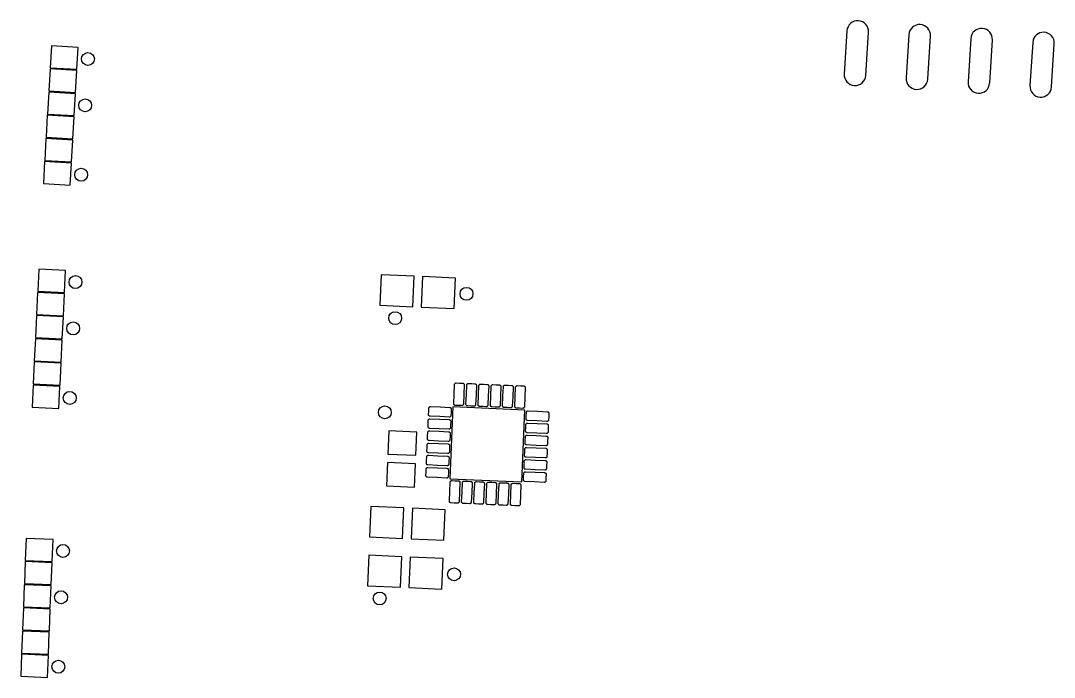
# Model space of a CAD drawing. Header units: millimetres. Extents: x 205 to 339, y 437 to 917.
# Drawn here: x 213.75 to 256.06, y 532.34 to 559.24 of the extents above; entities that cross this region are included whole.
import ezdxf

# ---------------------------------------------------------------- set-up
doc = ezdxf.new("R2010")
doc.units = ezdxf.units.MM
doc.header["$MEASUREMENT"] = 0
doc.layers.add('29_top stop', color=18, linetype='Continuous', true_color=0x000000)

msp = doc.modelspace()

# ---------------------------------------------------------------- linework, layer by layer
at = {"layer": '29_top stop'}
for points in [[(247.572, 558.823), (247.461, 557.052)], [(248.347, 556.997), (248.457, 558.768)], [(250.107, 558.665), (249.997, 556.894)], [(250.882, 556.839), (250.993, 558.609)], [(252.642, 558.506), (252.532, 556.735)], [(253.417, 556.68), (253.528, 558.451)], [(255.177, 558.347), (255.067, 556.577)], [(255.952, 556.522), (256.063, 558.292)], [(231.494, 543.943), (231.512, 544.335)], [(231.581, 544.398), (231.713, 544.392)], [(231.713, 544.392), (231.846, 544.387)], [(231.909, 544.317), (231.892, 543.925)], [(231.994, 543.921), (232.011, 544.313)], [(232.08, 544.376), (232.213, 544.37)], [(232.213, 544.37), (232.345, 544.364)], [(232.408, 544.295), (232.391, 543.903)], [(232.493, 543.899), (232.511, 544.291)], [(232.58, 544.354), (232.712, 544.348)], [(232.712, 544.348), (232.845, 544.342)], [(232.908, 544.273), (232.891, 543.881)], [(232.993, 543.876), (233.01, 544.269)], [(233.079, 544.332), (233.212, 544.326)], [(233.212, 544.326), (233.344, 544.32)], [(233.408, 544.251), (233.39, 543.859)], [(233.492, 543.854), (233.51, 544.246)], [(233.579, 544.31), (233.711, 544.304)], [(233.711, 544.304), (233.844, 544.298)], [(233.907, 544.229), (233.89, 543.837)], [(233.992, 543.832), (234.009, 544.224)], [(234.078, 544.288), (234.211, 544.282)], [(234.211, 544.282), (234.343, 544.276)], [(234.407, 544.207), (234.389, 543.815)], [(231.477, 543.551), (231.494, 543.943)], [(231.892, 543.925), (231.874, 543.533)], [(231.977, 543.529), (231.994, 543.921)], [(232.391, 543.903), (232.374, 543.511)], [(232.476, 543.506), (232.493, 543.899)], [(232.891, 543.881), (232.873, 543.489)], [(232.976, 543.484), (232.993, 543.876)], [(233.39, 543.859), (233.373, 543.467)], [(233.475, 543.462), (233.492, 543.854)], [(233.89, 543.837), (233.872, 543.445)], [(233.975, 543.44), (233.992, 543.832)], [(234.389, 543.815), (234.372, 543.422)], [(230.452, 543.238), (230.458, 543.371)], [(230.527, 543.434), (230.919, 543.417)], [(230.919, 543.417), (231.311, 543.399)], [(231.375, 543.33), (231.369, 543.198)], [(231.673, 543.476), (231.54, 543.482)], [(231.805, 543.47), (231.673, 543.476)], [(232.172, 543.454), (232.04, 543.459)], [(232.305, 543.448), (232.172, 543.454)], [(232.672, 543.431), (232.539, 543.437)], [(232.804, 543.426), (232.672, 543.431)], [(233.171, 543.409), (233.039, 543.415)], [(233.304, 543.403), (233.171, 543.409)], [(233.671, 543.387), (233.538, 543.393)], [(233.803, 543.381), (233.671, 543.387)], [(234.17, 543.365), (234.038, 543.371)], [(234.303, 543.359), (234.17, 543.365)], [(230.446, 543.106), (230.452, 543.238)], [(230.505, 542.934), (230.897, 542.917)], [(230.902, 543.019), (230.51, 543.037)], [(230.897, 542.917), (231.289, 542.9)], [(231.294, 543.002), (230.902, 543.019)], [(231.369, 543.198), (231.363, 543.065)], [(234.442, 542.929), (234.448, 543.061)], [(234.448, 543.061), (234.454, 543.194)], [(234.523, 543.257), (234.915, 543.24)], [(234.915, 543.24), (235.308, 543.222)], [(235.365, 543.021), (235.359, 542.888)], [(235.371, 543.153), (235.365, 543.021)], [(230.424, 542.606), (230.43, 542.739)], [(230.43, 542.739), (230.436, 542.871)], [(230.88, 542.52), (230.488, 542.537)], [(231.272, 542.502), (230.88, 542.52)], [(231.347, 542.698), (231.341, 542.566)], [(231.353, 542.83), (231.347, 542.698)], [(234.42, 542.429), (234.426, 542.562)], [(234.426, 542.562), (234.432, 542.694)], [(234.501, 542.757), (234.893, 542.74)], [(234.898, 542.842), (234.506, 542.86)], [(234.893, 542.74), (235.285, 542.723)], [(235.29, 542.825), (234.898, 542.842)], [(235.343, 542.521), (235.337, 542.389)], [(235.349, 542.653), (235.343, 542.521)], [(230.402, 542.107), (230.408, 542.239)], [(230.408, 542.239), (230.414, 542.372)], [(230.483, 542.435), (230.875, 542.418)], [(230.875, 542.418), (231.267, 542.4)], [(231.325, 542.199), (231.319, 542.066)], [(231.331, 542.331), (231.325, 542.199)], [(234.398, 541.93), (234.404, 542.062)], [(234.404, 542.062), (234.41, 542.195)], [(234.479, 542.258), (234.871, 542.24)], [(234.876, 542.343), (234.484, 542.36)], [(234.871, 542.24), (235.263, 542.223)], [(235.268, 542.325), (234.876, 542.343)], [(235.327, 542.154), (235.321, 542.022)], [(230.38, 541.607), (230.386, 541.74)], [(230.386, 541.74), (230.392, 541.872)], [(230.461, 541.935), (230.853, 541.918)], [(230.857, 542.02), (230.465, 542.038)], [(230.853, 541.918), (231.245, 541.901)], [(231.25, 542.003), (230.857, 542.02)], [(231.303, 541.699), (231.297, 541.567)], [(231.308, 541.831), (231.303, 541.699)], [(234.382, 541.563), (234.388, 541.695)], [(234.457, 541.758), (234.849, 541.741)], [(234.854, 541.843), (234.461, 541.861)], [(234.849, 541.741), (235.241, 541.724)], [(235.246, 541.826), (234.854, 541.843)], [(235.304, 541.654), (235.299, 541.522)], [(235.321, 542.022), (235.315, 541.889)], [(230.358, 541.108), (230.364, 541.24)], [(230.364, 541.24), (230.37, 541.373)], [(230.439, 541.436), (230.831, 541.419)], [(230.835, 541.521), (230.443, 541.538)], [(230.831, 541.419), (231.223, 541.401)], [(231.227, 541.503), (230.835, 541.521)], [(231.286, 541.332), (231.28, 541.2)], [(234.376, 541.43), (234.382, 541.563)], [(234.435, 541.259), (234.827, 541.241)], [(234.831, 541.344), (234.439, 541.361)], [(234.827, 541.241), (235.219, 541.224)], [(235.224, 541.326), (234.831, 541.344)], [(235.299, 541.522), (235.293, 541.39)], [(230.342, 540.741), (230.347, 540.873)], [(230.417, 540.936), (230.809, 540.919)], [(230.813, 541.021), (230.421, 541.039)], [(230.809, 540.919), (231.201, 540.902)], [(231.205, 541.004), (230.813, 541.021)], [(231.264, 540.832), (231.258, 540.7)], [(231.28, 541.2), (231.275, 541.067)], [(234.354, 540.931), (234.36, 541.063)], [(234.36, 541.063), (234.366, 541.196)], [(234.809, 540.844), (234.417, 540.862)], [(235.201, 540.827), (234.809, 540.844)], [(235.276, 541.023), (235.271, 540.89)], [(235.282, 541.155), (235.276, 541.023)], [(230.336, 540.608), (230.342, 540.741)], [(230.791, 540.522), (230.399, 540.539)], [(231.183, 540.504), (230.791, 540.522)], [(231.258, 540.7), (231.252, 540.568)], [(231.404, 540.402), (231.536, 540.396)], [(231.536, 540.396), (231.669, 540.39)], [(231.903, 540.38), (232.036, 540.374)], [(232.036, 540.374), (232.168, 540.368)], [(232.403, 540.358), (232.535, 540.352)], [(234.332, 540.431), (234.338, 540.564)], [(234.338, 540.564), (234.343, 540.696)], [(234.787, 540.345), (234.395, 540.362)], [(234.413, 540.759), (234.805, 540.742)], [(234.805, 540.742), (235.197, 540.725)], [(235.254, 540.523), (235.248, 540.391)], [(235.26, 540.655), (235.254, 540.523)], [(231.3, 539.555), (231.317, 539.947)], [(231.317, 539.947), (231.335, 540.339)], [(231.732, 540.321), (231.715, 539.929)], [(231.817, 539.925), (231.834, 540.317)], [(232.231, 540.299), (232.214, 539.907)], [(232.316, 539.902), (232.334, 540.295)], [(232.535, 540.352), (232.668, 540.346)], [(232.731, 540.277), (232.714, 539.885)], [(232.816, 539.88), (232.833, 540.272)], [(232.902, 540.336), (233.035, 540.33)], [(233.035, 540.33), (233.167, 540.324)], [(233.23, 540.255), (233.213, 539.863)], [(233.315, 539.858), (233.333, 540.25)], [(233.402, 540.314), (233.534, 540.308)], [(233.534, 540.308), (233.667, 540.302)], [(233.73, 540.233), (233.713, 539.841)], [(233.815, 539.836), (233.832, 540.228)], [(233.901, 540.291), (234.034, 540.286)], [(234.034, 540.286), (234.166, 540.28)], [(234.229, 540.211), (234.212, 539.818)], [(235.179, 540.327), (234.787, 540.345)], [(231.715, 539.929), (231.697, 539.537)], [(231.8, 539.532), (231.817, 539.925)], [(232.214, 539.907), (232.197, 539.515)], [(232.299, 539.51), (232.316, 539.902)], [(232.714, 539.885), (232.696, 539.493)], [(232.799, 539.488), (232.816, 539.88)], [(233.213, 539.863), (233.196, 539.471)], [(233.298, 539.466), (233.315, 539.858)], [(233.713, 539.841), (233.695, 539.449)], [(233.798, 539.444), (233.815, 539.836)], [(234.212, 539.818), (234.195, 539.426)], [(231.496, 539.48), (231.363, 539.485)], [(231.628, 539.474), (231.496, 539.48)], [(231.995, 539.457), (231.863, 539.463)], [(232.128, 539.452), (231.995, 539.457)], [(232.495, 539.435), (232.362, 539.441)], [(232.627, 539.429), (232.495, 539.435)], [(232.994, 539.413), (232.862, 539.419)], [(233.127, 539.407), (232.994, 539.413)], [(233.494, 539.391), (233.361, 539.397)], [(233.626, 539.385), (233.494, 539.391)], [(233.993, 539.369), (233.861, 539.375)], [(234.126, 539.363), (233.993, 539.369)]]:
    msp.add_lwpolyline(points, dxfattribs=at)
for points in [[(216.051, 557.246), (216.103, 558.144), (215.005, 558.208), (214.953, 557.309)], [(215.996, 556.297), (216.048, 557.196), (214.95, 557.259), (214.898, 556.361)], [(215.941, 555.349), (215.993, 556.247), (214.895, 556.311), (214.843, 555.413)], [(215.886, 554.4), (215.938, 555.299), (214.84, 555.363), (214.788, 554.464)], [(215.831, 553.452), (215.883, 554.35), (214.785, 554.414), (214.733, 553.516)], [(215.776, 552.504), (215.828, 553.402), (214.73, 553.466), (214.677, 552.567)], [(215.545, 548.102), (215.589, 549.001), (214.49, 549.055), (214.446, 548.156)], [(229.8, 547.521), (229.855, 548.77), (228.507, 548.83), (228.451, 547.581)], [(231.498, 547.446), (231.554, 548.695), (230.205, 548.755), (230.15, 547.506)], [(215.498, 547.153), (215.543, 548.052), (214.444, 548.106), (214.4, 547.207)], [(215.452, 546.204), (215.496, 547.103), (214.397, 547.157), (214.353, 546.258)], [(215.405, 545.255), (215.449, 546.154), (214.351, 546.208), (214.307, 545.309)], [(215.359, 544.307), (215.403, 545.205), (214.304, 545.259), (214.26, 544.36)], [(215.312, 543.358), (215.356, 544.257), (214.258, 544.311), (214.214, 543.412)], [(234.262, 540.342), (234.392, 543.289), (231.445, 543.419), (231.314, 540.472)], [(229.931, 541.435), (229.973, 542.384), (228.824, 542.435), (228.782, 541.485)], [(229.873, 540.136), (229.915, 541.085), (228.766, 541.136), (228.724, 540.187)], [(229.379, 538.031), (229.435, 539.279), (228.086, 539.339), (228.031, 538.09)], [(231.078, 537.955), (231.133, 539.204), (229.784, 539.264), (229.729, 538.015)], [(215.038, 537.086), (215.073, 537.986), (213.974, 538.03), (213.938, 537.13)], [(215, 536.137), (215.036, 537.037), (213.936, 537.08), (213.9, 536.181)], [(229.291, 536.033), (229.346, 537.281), (227.998, 537.341), (227.942, 536.092)], [(230.989, 535.957), (231.045, 537.206), (229.696, 537.266), (229.641, 536.017)], [(214.962, 535.188), (214.998, 536.087), (213.898, 536.131), (213.863, 535.232)], [(214.924, 534.239), (214.96, 535.138), (213.861, 535.182), (213.825, 534.283)], [(214.886, 533.29), (214.922, 534.189), (213.823, 534.233), (213.787, 533.333)], [(214.848, 532.34), (214.884, 533.24), (213.785, 533.283), (213.749, 532.384)]]:
    msp.add_lwpolyline(points, close=True, dxfattribs=at)
for centre in [(216.501, 557.67), (216.391, 555.773), (216.226, 552.928), (215.992, 548.531), (232, 548.049), (229.078, 547.053), (215.898, 546.633), (215.759, 543.786), (228.657, 543.193), (215.48, 537.519), (231.491, 536.561), (215.404, 535.621), (228.445, 535.57), (215.291, 532.773)]:
    msp.add_circle(centre, 0.264, dxfattribs=at)
for centre, start, end in [((248.015, 558.795), 356.4219, 176.4219), ((250.55, 558.637), 356.4219, 176.4219), ((253.085, 558.478), 356.4219, 176.4219), ((255.62, 558.32), 356.4219, 176.4219), ((247.904, 557.025), 176.4219, 356.4219), ((250.439, 556.866), 176.4219, 356.4219), ((252.974, 556.708), 176.4219, 356.4219), ((255.509, 556.549), 176.4219, 356.4219)]:
    msp.add_arc(centre, 0.443, start, end, dxfattribs=at)
for points, knots in [([(231.512, 544.335), (231.512, 544.341), (231.515, 544.358), (231.53, 544.381), (231.555, 544.396), (231.572, 544.398), (231.581, 544.398)], [2.277705, 2.277705, 2.277705, 2.277705, 2.2966068, 2.3293692, 2.3549681, 2.3811067, 2.3811067, 2.3811067, 2.3811067]), ([(231.846, 544.387), (231.854, 544.386), (231.872, 544.382), (231.895, 544.365), (231.908, 544.341), (231.909, 544.324), (231.909, 544.317)], [2.6461067, 2.6461067, 2.6461067, 2.6461067, 2.6722453, 2.6978442, 2.7306065, 2.7495084, 2.7495084, 2.7495084, 2.7495084]), ([(232.011, 544.313), (232.012, 544.319), (232.015, 544.336), (232.03, 544.359), (232.054, 544.374), (232.072, 544.376), (232.08, 544.376)], [2.277705, 2.277705, 2.277705, 2.277705, 2.2966068, 2.3293692, 2.3549681, 2.3811067, 2.3811067, 2.3811067, 2.3811067]), ([(232.345, 544.364), (232.354, 544.364), (232.371, 544.36), (232.394, 544.343), (232.407, 544.319), (232.409, 544.301), (232.408, 544.295)], [2.6461067, 2.6461067, 2.6461067, 2.6461067, 2.6722453, 2.6978442, 2.7306065, 2.7495084, 2.7495084, 2.7495084, 2.7495084]), ([(232.511, 544.291), (232.511, 544.297), (232.514, 544.314), (232.529, 544.337), (232.554, 544.352), (232.571, 544.354), (232.58, 544.354)], [2.277705, 2.277705, 2.277705, 2.277705, 2.2966068, 2.3293692, 2.3549681, 2.3811067, 2.3811067, 2.3811067, 2.3811067]), ([(232.845, 544.342), (232.853, 544.342), (232.871, 544.338), (232.894, 544.32), (232.907, 544.297), (232.908, 544.279), (232.908, 544.273)], [2.6461067, 2.6461067, 2.6461067, 2.6461067, 2.6722453, 2.6978442, 2.7306065, 2.7495084, 2.7495084, 2.7495084, 2.7495084]), ([(233.01, 544.269), (233.011, 544.275), (233.014, 544.292), (233.029, 544.315), (233.053, 544.33), (233.071, 544.332), (233.079, 544.332)], [2.277705, 2.277705, 2.277705, 2.277705, 2.2966068, 2.3293692, 2.3549681, 2.3811067, 2.3811067, 2.3811067, 2.3811067]), ([(233.344, 544.32), (233.353, 544.32), (233.37, 544.316), (233.393, 544.298), (233.406, 544.275), (233.408, 544.257), (233.408, 544.251)], [2.6461067, 2.6461067, 2.6461067, 2.6461067, 2.6722453, 2.6978442, 2.7306065, 2.7495084, 2.7495084, 2.7495084, 2.7495084]), ([(233.51, 544.246), (233.51, 544.253), (233.513, 544.27), (233.528, 544.292), (233.553, 544.307), (233.57, 544.31), (233.579, 544.31)], [2.277705, 2.277705, 2.277705, 2.277705, 2.2966068, 2.3293692, 2.3549681, 2.3811067, 2.3811067, 2.3811067, 2.3811067]), ([(233.844, 544.298), (233.852, 544.297), (233.87, 544.293), (233.893, 544.276), (233.906, 544.252), (233.907, 544.235), (233.907, 544.229)], [2.6461067, 2.6461067, 2.6461067, 2.6461067, 2.6722453, 2.6978442, 2.7306065, 2.7495084, 2.7495084, 2.7495084, 2.7495084]), ([(234.009, 544.224), (234.01, 544.231), (234.013, 544.248), (234.028, 544.27), (234.052, 544.285), (234.07, 544.288), (234.078, 544.288)], [2.277705, 2.277705, 2.277705, 2.277705, 2.2966068, 2.3293692, 2.3549681, 2.3811067, 2.3811067, 2.3811067, 2.3811067]), ([(234.343, 544.276), (234.352, 544.275), (234.369, 544.271), (234.392, 544.254), (234.405, 544.23), (234.407, 544.213), (234.407, 544.207)], [2.6461067, 2.6461067, 2.6461067, 2.6461067, 2.6722453, 2.6978442, 2.7306065, 2.7495084, 2.7495084, 2.7495084, 2.7495084]), ([(230.458, 543.371), (230.459, 543.379), (230.463, 543.397), (230.48, 543.42), (230.504, 543.433), (230.521, 543.434), (230.527, 543.434)], [1.3893033, 1.3893033, 1.3893033, 1.3893033, 1.4154419, 1.4410409, 1.4738032, 1.492705, 1.492705, 1.492705, 1.492705]), ([(231.311, 543.399), (231.318, 543.399), (231.335, 543.396), (231.357, 543.381), (231.372, 543.356), (231.375, 543.339), (231.375, 543.33)], [2.277705, 2.277705, 2.277705, 2.277705, 2.2966068, 2.3293692, 2.3549681, 2.3811067, 2.3811067, 2.3811067, 2.3811067]), ([(231.54, 543.482), (231.532, 543.482), (231.514, 543.486), (231.491, 543.503), (231.478, 543.527), (231.477, 543.544), (231.477, 543.551)], [1.3893033, 1.3893033, 1.3893033, 1.3893033, 1.4154419, 1.4410409, 1.4738032, 1.492705, 1.492705, 1.492705, 1.492705]), ([(231.874, 543.533), (231.874, 543.527), (231.871, 543.51), (231.856, 543.487), (231.831, 543.472), (231.814, 543.47), (231.805, 543.47)], [1.0209017, 1.0209017, 1.0209017, 1.0209017, 1.0398035, 1.0725658, 1.0981648, 1.1243033, 1.1243033, 1.1243033, 1.1243033]), ([(232.04, 543.459), (232.031, 543.46), (232.014, 543.464), (231.991, 543.481), (231.978, 543.505), (231.976, 543.522), (231.977, 543.529)], [1.3893033, 1.3893033, 1.3893033, 1.3893033, 1.4154419, 1.4410409, 1.4738032, 1.492705, 1.492705, 1.492705, 1.492705]), ([(232.374, 543.511), (232.373, 543.505), (232.37, 543.488), (232.355, 543.465), (232.331, 543.45), (232.313, 543.447), (232.305, 543.448)], [1.0209017, 1.0209017, 1.0209017, 1.0209017, 1.0398035, 1.0725658, 1.0981648, 1.1243033, 1.1243033, 1.1243033, 1.1243033]), ([(232.539, 543.437), (232.531, 543.438), (232.513, 543.442), (232.49, 543.459), (232.477, 543.483), (232.476, 543.5), (232.476, 543.506)], [1.3893033, 1.3893033, 1.3893033, 1.3893033, 1.4154419, 1.4410409, 1.4738032, 1.492705, 1.492705, 1.492705, 1.492705]), ([(232.873, 543.489), (232.873, 543.483), (232.87, 543.465), (232.855, 543.443), (232.83, 543.428), (232.813, 543.425), (232.804, 543.426)], [1.0209017, 1.0209017, 1.0209017, 1.0209017, 1.0398035, 1.0725658, 1.0981648, 1.1243033, 1.1243033, 1.1243033, 1.1243033]), ([(233.039, 543.415), (233.03, 543.416), (233.013, 543.42), (232.99, 543.437), (232.977, 543.461), (232.975, 543.478), (232.976, 543.484)], [1.3893033, 1.3893033, 1.3893033, 1.3893033, 1.4154419, 1.4410409, 1.4738032, 1.492705, 1.492705, 1.492705, 1.492705]), ([(233.373, 543.467), (233.372, 543.46), (233.369, 543.443), (233.354, 543.421), (233.33, 543.406), (233.312, 543.403), (233.304, 543.403)], [1.0209017, 1.0209017, 1.0209017, 1.0209017, 1.0398035, 1.0725658, 1.0981648, 1.1243033, 1.1243033, 1.1243033, 1.1243033]), ([(233.538, 543.393), (233.53, 543.394), (233.512, 543.398), (233.489, 543.415), (233.476, 543.439), (233.475, 543.456), (233.475, 543.462)], [1.3893033, 1.3893033, 1.3893033, 1.3893033, 1.4154419, 1.4410409, 1.4738032, 1.492705, 1.492705, 1.492705, 1.492705]), ([(233.872, 543.445), (233.872, 543.438), (233.869, 543.421), (233.854, 543.399), (233.829, 543.384), (233.812, 543.381), (233.803, 543.381)], [1.0209017, 1.0209017, 1.0209017, 1.0209017, 1.0398035, 1.0725658, 1.0981648, 1.1243033, 1.1243033, 1.1243033, 1.1243033]), ([(234.038, 543.371), (234.029, 543.371), (234.012, 543.375), (233.989, 543.393), (233.976, 543.416), (233.974, 543.434), (233.975, 543.44)], [1.3893033, 1.3893033, 1.3893033, 1.3893033, 1.4154419, 1.4410409, 1.4738032, 1.492705, 1.492705, 1.492705, 1.492705]), ([(234.372, 543.422), (234.371, 543.416), (234.368, 543.399), (234.354, 543.376), (234.329, 543.361), (234.311, 543.359), (234.303, 543.359)], [1.0209017, 1.0209017, 1.0209017, 1.0209017, 1.0398035, 1.0725658, 1.0981648, 1.1243033, 1.1243033, 1.1243033, 1.1243033]), ([(230.436, 542.871), (230.436, 542.88), (230.441, 542.897), (230.458, 542.92), (230.481, 542.933), (230.499, 542.935), (230.505, 542.934)], [1.3893033, 1.3893033, 1.3893033, 1.3893033, 1.4154419, 1.4410409, 1.4738032, 1.492705, 1.492705, 1.492705, 1.492705]), ([(230.51, 543.037), (230.503, 543.037), (230.486, 543.04), (230.464, 543.055), (230.449, 543.08), (230.446, 543.097), (230.446, 543.106)], [1.0209017, 1.0209017, 1.0209017, 1.0209017, 1.0398035, 1.0725658, 1.0981648, 1.1243033, 1.1243033, 1.1243033, 1.1243033]), ([(231.289, 542.9), (231.296, 542.899), (231.313, 542.896), (231.335, 542.881), (231.35, 542.857), (231.353, 542.839), (231.353, 542.83)], [2.277705, 2.277705, 2.277705, 2.277705, 2.2966068, 2.3293692, 2.3549681, 2.3811067, 2.3811067, 2.3811067, 2.3811067]), ([(231.363, 543.065), (231.363, 543.057), (231.358, 543.039), (231.341, 543.016), (231.318, 543.003), (231.3, 543.002), (231.294, 543.002)], [2.6461067, 2.6461067, 2.6461067, 2.6461067, 2.6722453, 2.6978442, 2.7306065, 2.7495084, 2.7495084, 2.7495084, 2.7495084]), ([(234.506, 542.86), (234.499, 542.86), (234.482, 542.863), (234.46, 542.878), (234.445, 542.903), (234.442, 542.92), (234.442, 542.929)], [1.0209017, 1.0209017, 1.0209017, 1.0209017, 1.0398035, 1.0725658, 1.0981648, 1.1243033, 1.1243033, 1.1243033, 1.1243033]), ([(234.454, 543.194), (234.455, 543.202), (234.459, 543.22), (234.476, 543.243), (234.5, 543.256), (234.517, 543.257), (234.523, 543.257)], [1.3893033, 1.3893033, 1.3893033, 1.3893033, 1.4154419, 1.4410409, 1.4738032, 1.492705, 1.492705, 1.492705, 1.492705]), ([(235.308, 543.222), (235.314, 543.222), (235.331, 543.219), (235.354, 543.204), (235.369, 543.179), (235.371, 543.162), (235.371, 543.153)], [2.277705, 2.277705, 2.277705, 2.277705, 2.2966068, 2.3293692, 2.3549681, 2.3811067, 2.3811067, 2.3811067, 2.3811067]), ([(230.488, 542.537), (230.481, 542.538), (230.464, 542.541), (230.442, 542.555), (230.426, 542.58), (230.424, 542.598), (230.424, 542.606)], [1.0209017, 1.0209017, 1.0209017, 1.0209017, 1.0398035, 1.0725658, 1.0981648, 1.1243033, 1.1243033, 1.1243033, 1.1243033]), ([(231.341, 542.566), (231.34, 542.557), (231.336, 542.54), (231.319, 542.517), (231.295, 542.504), (231.278, 542.502), (231.272, 542.502)], [2.6461067, 2.6461067, 2.6461067, 2.6461067, 2.6722453, 2.6978442, 2.7306065, 2.7495084, 2.7495084, 2.7495084, 2.7495084]), ([(234.432, 542.694), (234.433, 542.703), (234.437, 542.72), (234.454, 542.743), (234.478, 542.756), (234.495, 542.758), (234.501, 542.757)], [1.3893033, 1.3893033, 1.3893033, 1.3893033, 1.4154419, 1.4410409, 1.4738032, 1.492705, 1.492705, 1.492705, 1.492705]), ([(235.285, 542.723), (235.292, 542.722), (235.309, 542.719), (235.331, 542.704), (235.346, 542.68), (235.349, 542.662), (235.349, 542.653)], [2.277705, 2.277705, 2.277705, 2.277705, 2.2966068, 2.3293692, 2.3549681, 2.3811067, 2.3811067, 2.3811067, 2.3811067]), ([(235.359, 542.888), (235.359, 542.88), (235.355, 542.862), (235.337, 542.839), (235.314, 542.826), (235.296, 542.825), (235.29, 542.825)], [2.6461067, 2.6461067, 2.6461067, 2.6461067, 2.6722453, 2.6978442, 2.7306065, 2.7495084, 2.7495084, 2.7495084, 2.7495084]), ([(230.465, 542.038), (230.459, 542.038), (230.442, 542.041), (230.419, 542.056), (230.404, 542.081), (230.402, 542.098), (230.402, 542.107)], [1.0209017, 1.0209017, 1.0209017, 1.0209017, 1.0398035, 1.0725658, 1.0981648, 1.1243033, 1.1243033, 1.1243033, 1.1243033]), ([(230.414, 542.372), (230.414, 542.38), (230.418, 542.398), (230.436, 542.421), (230.459, 542.434), (230.477, 542.435), (230.483, 542.435)], [1.3893033, 1.3893033, 1.3893033, 1.3893033, 1.4154419, 1.4410409, 1.4738032, 1.492705, 1.492705, 1.492705, 1.492705]), ([(231.319, 542.066), (231.318, 542.058), (231.314, 542.04), (231.297, 542.017), (231.273, 542.004), (231.256, 542.003), (231.25, 542.003)], [2.6461067, 2.6461067, 2.6461067, 2.6461067, 2.6722453, 2.6978442, 2.7306065, 2.7495084, 2.7495084, 2.7495084, 2.7495084]), ([(231.267, 542.4), (231.273, 542.4), (231.291, 542.397), (231.313, 542.382), (231.328, 542.357), (231.331, 542.34), (231.331, 542.331)], [2.277705, 2.277705, 2.277705, 2.277705, 2.2966068, 2.3293692, 2.3549681, 2.3811067, 2.3811067, 2.3811067, 2.3811067]), ([(234.41, 542.195), (234.41, 542.203), (234.414, 542.221), (234.432, 542.244), (234.455, 542.257), (234.473, 542.258), (234.479, 542.258)], [1.3893033, 1.3893033, 1.3893033, 1.3893033, 1.4154419, 1.4410409, 1.4738032, 1.492705, 1.492705, 1.492705, 1.492705]), ([(234.484, 542.36), (234.477, 542.36), (234.46, 542.364), (234.438, 542.378), (234.423, 542.403), (234.42, 542.421), (234.42, 542.429)], [1.0209017, 1.0209017, 1.0209017, 1.0209017, 1.0398035, 1.0725658, 1.0981648, 1.1243033, 1.1243033, 1.1243033, 1.1243033]), ([(235.263, 542.223), (235.27, 542.223), (235.287, 542.22), (235.309, 542.205), (235.324, 542.18), (235.327, 542.163), (235.327, 542.154)], [2.277705, 2.277705, 2.277705, 2.277705, 2.2966068, 2.3293692, 2.3549681, 2.3811067, 2.3811067, 2.3811067, 2.3811067]), ([(235.337, 542.389), (235.336, 542.38), (235.332, 542.363), (235.315, 542.34), (235.291, 542.327), (235.274, 542.325), (235.268, 542.325)], [2.6461067, 2.6461067, 2.6461067, 2.6461067, 2.6722453, 2.6978442, 2.7306065, 2.7495084, 2.7495084, 2.7495084, 2.7495084]), ([(230.392, 541.872), (230.392, 541.881), (230.396, 541.898), (230.413, 541.921), (230.437, 541.934), (230.455, 541.936), (230.461, 541.935)], [1.3893033, 1.3893033, 1.3893033, 1.3893033, 1.4154419, 1.4410409, 1.4738032, 1.492705, 1.492705, 1.492705, 1.492705]), ([(231.245, 541.901), (231.251, 541.9), (231.269, 541.897), (231.291, 541.882), (231.306, 541.858), (231.309, 541.84), (231.308, 541.831)], [2.277705, 2.277705, 2.277705, 2.277705, 2.2966068, 2.3293692, 2.3549681, 2.3811067, 2.3811067, 2.3811067, 2.3811067]), ([(234.388, 541.695), (234.388, 541.704), (234.392, 541.721), (234.41, 541.744), (234.433, 541.757), (234.451, 541.759), (234.457, 541.758)], [1.3893033, 1.3893033, 1.3893033, 1.3893033, 1.4154419, 1.4410409, 1.4738032, 1.492705, 1.492705, 1.492705, 1.492705]), ([(234.461, 541.861), (234.455, 541.861), (234.438, 541.864), (234.415, 541.879), (234.4, 541.904), (234.398, 541.921), (234.398, 541.93)], [1.0209017, 1.0209017, 1.0209017, 1.0209017, 1.0398035, 1.0725658, 1.0981648, 1.1243033, 1.1243033, 1.1243033, 1.1243033]), ([(235.241, 541.724), (235.247, 541.723), (235.265, 541.72), (235.287, 541.705), (235.302, 541.681), (235.305, 541.663), (235.304, 541.654)], [2.277705, 2.277705, 2.277705, 2.277705, 2.2966068, 2.3293692, 2.3549681, 2.3811067, 2.3811067, 2.3811067, 2.3811067]), ([(235.315, 541.889), (235.314, 541.881), (235.31, 541.863), (235.293, 541.84), (235.269, 541.827), (235.252, 541.826), (235.246, 541.826)], [2.6461067, 2.6461067, 2.6461067, 2.6461067, 2.6722453, 2.6978442, 2.7306065, 2.7495084, 2.7495084, 2.7495084, 2.7495084]), ([(230.37, 541.373), (230.37, 541.381), (230.374, 541.399), (230.391, 541.422), (230.415, 541.435), (230.432, 541.436), (230.439, 541.436)], [1.3893033, 1.3893033, 1.3893033, 1.3893033, 1.4154419, 1.4410409, 1.4738032, 1.492705, 1.492705, 1.492705, 1.492705]), ([(230.443, 541.538), (230.437, 541.539), (230.42, 541.542), (230.397, 541.556), (230.382, 541.581), (230.38, 541.599), (230.38, 541.607)], [1.0209017, 1.0209017, 1.0209017, 1.0209017, 1.0398035, 1.0725658, 1.0981648, 1.1243033, 1.1243033, 1.1243033, 1.1243033]), ([(231.223, 541.401), (231.229, 541.401), (231.246, 541.398), (231.269, 541.383), (231.284, 541.358), (231.287, 541.341), (231.286, 541.332)], [2.277705, 2.277705, 2.277705, 2.277705, 2.2966068, 2.3293692, 2.3549681, 2.3811067, 2.3811067, 2.3811067, 2.3811067]), ([(231.297, 541.567), (231.296, 541.558), (231.292, 541.541), (231.275, 541.518), (231.251, 541.505), (231.234, 541.503), (231.227, 541.503)], [2.6461067, 2.6461067, 2.6461067, 2.6461067, 2.6722453, 2.6978442, 2.7306065, 2.7495084, 2.7495084, 2.7495084, 2.7495084]), ([(234.366, 541.196), (234.366, 541.204), (234.37, 541.222), (234.387, 541.245), (234.411, 541.257), (234.428, 541.259), (234.435, 541.259)], [1.3893033, 1.3893033, 1.3893033, 1.3893033, 1.4154419, 1.4410409, 1.4738032, 1.492705, 1.492705, 1.492705, 1.492705]), ([(234.439, 541.361), (234.433, 541.361), (234.416, 541.365), (234.393, 541.379), (234.378, 541.404), (234.376, 541.422), (234.376, 541.43)], [1.0209017, 1.0209017, 1.0209017, 1.0209017, 1.0398035, 1.0725658, 1.0981648, 1.1243033, 1.1243033, 1.1243033, 1.1243033]), ([(235.219, 541.224), (235.225, 541.224), (235.242, 541.221), (235.265, 541.206), (235.28, 541.181), (235.283, 541.164), (235.282, 541.155)], [2.277705, 2.277705, 2.277705, 2.277705, 2.2966068, 2.3293692, 2.3549681, 2.3811067, 2.3811067, 2.3811067, 2.3811067]), ([(235.293, 541.39), (235.292, 541.381), (235.288, 541.364), (235.271, 541.341), (235.247, 541.328), (235.23, 541.326), (235.224, 541.326)], [2.6461067, 2.6461067, 2.6461067, 2.6461067, 2.6722453, 2.6978442, 2.7306065, 2.7495084, 2.7495084, 2.7495084, 2.7495084]), ([(230.347, 540.873), (230.348, 540.882), (230.352, 540.899), (230.369, 540.922), (230.393, 540.935), (230.41, 540.937), (230.417, 540.936)], [1.3893033, 1.3893033, 1.3893033, 1.3893033, 1.4154419, 1.4410409, 1.4738032, 1.492705, 1.492705, 1.492705, 1.492705]), ([(230.421, 541.039), (230.415, 541.039), (230.398, 541.042), (230.375, 541.057), (230.36, 541.082), (230.358, 541.099), (230.358, 541.108)], [1.0209017, 1.0209017, 1.0209017, 1.0209017, 1.0398035, 1.0725658, 1.0981648, 1.1243033, 1.1243033, 1.1243033, 1.1243033]), ([(231.201, 540.902), (231.207, 540.901), (231.224, 540.898), (231.247, 540.883), (231.262, 540.859), (231.264, 540.841), (231.264, 540.832)], [2.277705, 2.277705, 2.277705, 2.277705, 2.2966068, 2.3293692, 2.3549681, 2.3811067, 2.3811067, 2.3811067, 2.3811067]), ([(231.275, 541.067), (231.274, 541.059), (231.27, 541.041), (231.253, 541.018), (231.229, 541.005), (231.212, 541.004), (231.205, 541.004)], [2.6461067, 2.6461067, 2.6461067, 2.6461067, 2.6722453, 2.6978442, 2.7306065, 2.7495084, 2.7495084, 2.7495084, 2.7495084]), ([(234.417, 540.862), (234.411, 540.862), (234.394, 540.865), (234.371, 540.88), (234.356, 540.905), (234.354, 540.922), (234.354, 540.931)], [1.0209017, 1.0209017, 1.0209017, 1.0209017, 1.0398035, 1.0725658, 1.0981648, 1.1243033, 1.1243033, 1.1243033, 1.1243033]), ([(235.271, 540.89), (235.27, 540.881), (235.266, 540.864), (235.249, 540.841), (235.225, 540.828), (235.208, 540.827), (235.201, 540.827)], [2.6461067, 2.6461067, 2.6461067, 2.6461067, 2.6722453, 2.6978442, 2.7306065, 2.7495084, 2.7495084, 2.7495084, 2.7495084]), ([(230.399, 540.539), (230.393, 540.539), (230.376, 540.543), (230.353, 540.557), (230.338, 540.582), (230.335, 540.6), (230.336, 540.608)], [1.0209017, 1.0209017, 1.0209017, 1.0209017, 1.0398035, 1.0725658, 1.0981648, 1.1243033, 1.1243033, 1.1243033, 1.1243033]), ([(231.252, 540.568), (231.252, 540.559), (231.248, 540.542), (231.231, 540.519), (231.207, 540.506), (231.19, 540.504), (231.183, 540.504)], [2.6461067, 2.6461067, 2.6461067, 2.6461067, 2.6722453, 2.6978442, 2.7306065, 2.7495084, 2.7495084, 2.7495084, 2.7495084]), ([(231.335, 540.339), (231.335, 540.345), (231.338, 540.362), (231.353, 540.385), (231.378, 540.4), (231.395, 540.402), (231.404, 540.402)], [2.277705, 2.277705, 2.277705, 2.277705, 2.2966068, 2.3293692, 2.3549681, 2.3811067, 2.3811067, 2.3811067, 2.3811067]), ([(231.669, 540.39), (231.677, 540.39), (231.695, 540.386), (231.718, 540.369), (231.731, 540.345), (231.732, 540.328), (231.732, 540.321)], [2.6461067, 2.6461067, 2.6461067, 2.6461067, 2.6722453, 2.6978442, 2.7306065, 2.7495084, 2.7495084, 2.7495084, 2.7495084]), ([(231.834, 540.317), (231.835, 540.323), (231.838, 540.34), (231.853, 540.363), (231.877, 540.378), (231.895, 540.38), (231.903, 540.38)], [2.277705, 2.277705, 2.277705, 2.277705, 2.2966068, 2.3293692, 2.3549681, 2.3811067, 2.3811067, 2.3811067, 2.3811067]), ([(232.168, 540.368), (232.177, 540.368), (232.194, 540.364), (232.217, 540.347), (232.23, 540.323), (232.232, 540.305), (232.231, 540.299)], [2.6461067, 2.6461067, 2.6461067, 2.6461067, 2.6722453, 2.6978442, 2.7306065, 2.7495084, 2.7495084, 2.7495084, 2.7495084]), ([(232.334, 540.295), (232.334, 540.301), (232.337, 540.318), (232.352, 540.341), (232.377, 540.356), (232.394, 540.358), (232.403, 540.358)], [2.277705, 2.277705, 2.277705, 2.277705, 2.2966068, 2.3293692, 2.3549681, 2.3811067, 2.3811067, 2.3811067, 2.3811067]), ([(234.395, 540.362), (234.389, 540.362), (234.372, 540.366), (234.349, 540.38), (234.334, 540.405), (234.332, 540.423), (234.332, 540.431)], [1.0209017, 1.0209017, 1.0209017, 1.0209017, 1.0398035, 1.0725658, 1.0981648, 1.1243033, 1.1243033, 1.1243033, 1.1243033]), ([(234.343, 540.696), (234.344, 540.705), (234.348, 540.722), (234.365, 540.745), (234.389, 540.758), (234.406, 540.76), (234.413, 540.759)], [1.3893033, 1.3893033, 1.3893033, 1.3893033, 1.4154419, 1.4410409, 1.4738032, 1.492705, 1.492705, 1.492705, 1.492705]), ([(235.248, 540.391), (235.248, 540.382), (235.244, 540.365), (235.227, 540.342), (235.203, 540.329), (235.186, 540.327), (235.179, 540.327)], [2.6461067, 2.6461067, 2.6461067, 2.6461067, 2.6722453, 2.6978442, 2.7306065, 2.7495084, 2.7495084, 2.7495084, 2.7495084]), ([(235.197, 540.725), (235.203, 540.724), (235.22, 540.721), (235.243, 540.706), (235.258, 540.682), (235.26, 540.664), (235.26, 540.655)], [2.277705, 2.277705, 2.277705, 2.277705, 2.2966068, 2.3293692, 2.3549681, 2.3811067, 2.3811067, 2.3811067, 2.3811067]), ([(232.668, 540.346), (232.676, 540.346), (232.694, 540.342), (232.717, 540.324), (232.73, 540.301), (232.731, 540.283), (232.731, 540.277)], [2.6461067, 2.6461067, 2.6461067, 2.6461067, 2.6722453, 2.6978442, 2.7306065, 2.7495084, 2.7495084, 2.7495084, 2.7495084]), ([(232.833, 540.272), (232.834, 540.279), (232.837, 540.296), (232.852, 540.318), (232.876, 540.333), (232.894, 540.336), (232.902, 540.336)], [2.277705, 2.277705, 2.277705, 2.277705, 2.2966068, 2.3293692, 2.3549681, 2.3811067, 2.3811067, 2.3811067, 2.3811067]), ([(233.167, 540.324), (233.176, 540.324), (233.193, 540.319), (233.216, 540.302), (233.229, 540.279), (233.231, 540.261), (233.23, 540.255)], [2.6461067, 2.6461067, 2.6461067, 2.6461067, 2.6722453, 2.6978442, 2.7306065, 2.7495084, 2.7495084, 2.7495084, 2.7495084]), ([(233.333, 540.25), (233.333, 540.257), (233.336, 540.274), (233.351, 540.296), (233.376, 540.311), (233.393, 540.314), (233.402, 540.314)], [2.277705, 2.277705, 2.277705, 2.277705, 2.2966068, 2.3293692, 2.3549681, 2.3811067, 2.3811067, 2.3811067, 2.3811067]), ([(233.667, 540.302), (233.675, 540.301), (233.693, 540.297), (233.716, 540.28), (233.729, 540.256), (233.73, 540.239), (233.73, 540.233)], [2.6461067, 2.6461067, 2.6461067, 2.6461067, 2.6722453, 2.6978442, 2.7306065, 2.7495084, 2.7495084, 2.7495084, 2.7495084]), ([(233.832, 540.228), (233.833, 540.234), (233.836, 540.252), (233.851, 540.274), (233.875, 540.289), (233.893, 540.292), (233.901, 540.291)], [2.277705, 2.277705, 2.277705, 2.277705, 2.2966068, 2.3293692, 2.3549681, 2.3811067, 2.3811067, 2.3811067, 2.3811067]), ([(234.166, 540.28), (234.175, 540.279), (234.192, 540.275), (234.215, 540.258), (234.228, 540.234), (234.23, 540.217), (234.229, 540.211)], [2.6461067, 2.6461067, 2.6461067, 2.6461067, 2.6722453, 2.6978442, 2.7306065, 2.7495084, 2.7495084, 2.7495084, 2.7495084]), ([(231.363, 539.485), (231.355, 539.486), (231.337, 539.49), (231.314, 539.507), (231.301, 539.531), (231.3, 539.548), (231.3, 539.555)], [1.3893033, 1.3893033, 1.3893033, 1.3893033, 1.4154419, 1.4410409, 1.4738032, 1.492705, 1.492705, 1.492705, 1.492705]), ([(231.697, 539.537), (231.697, 539.531), (231.694, 539.514), (231.679, 539.491), (231.654, 539.476), (231.637, 539.473), (231.628, 539.474)], [1.0209017, 1.0209017, 1.0209017, 1.0209017, 1.0398035, 1.0725658, 1.0981648, 1.1243033, 1.1243033, 1.1243033, 1.1243033]), ([(231.863, 539.463), (231.854, 539.464), (231.837, 539.468), (231.814, 539.485), (231.801, 539.509), (231.799, 539.526), (231.8, 539.532)], [1.3893033, 1.3893033, 1.3893033, 1.3893033, 1.4154419, 1.4410409, 1.4738032, 1.492705, 1.492705, 1.492705, 1.492705]), ([(232.197, 539.515), (232.196, 539.509), (232.193, 539.491), (232.178, 539.469), (232.154, 539.454), (232.136, 539.451), (232.128, 539.452)], [1.0209017, 1.0209017, 1.0209017, 1.0209017, 1.0398035, 1.0725658, 1.0981648, 1.1243033, 1.1243033, 1.1243033, 1.1243033]), ([(232.362, 539.441), (232.354, 539.442), (232.336, 539.446), (232.313, 539.463), (232.3, 539.487), (232.299, 539.504), (232.299, 539.51)], [1.3893033, 1.3893033, 1.3893033, 1.3893033, 1.4154419, 1.4410409, 1.4738032, 1.492705, 1.492705, 1.492705, 1.492705]), ([(232.696, 539.493), (232.696, 539.486), (232.693, 539.469), (232.678, 539.447), (232.653, 539.432), (232.636, 539.429), (232.627, 539.429)], [1.0209017, 1.0209017, 1.0209017, 1.0209017, 1.0398035, 1.0725658, 1.0981648, 1.1243033, 1.1243033, 1.1243033, 1.1243033]), ([(232.862, 539.419), (232.853, 539.42), (232.836, 539.424), (232.813, 539.441), (232.8, 539.465), (232.798, 539.482), (232.799, 539.488)], [1.3893033, 1.3893033, 1.3893033, 1.3893033, 1.4154419, 1.4410409, 1.4738032, 1.492705, 1.492705, 1.492705, 1.492705]), ([(233.196, 539.471), (233.195, 539.464), (233.192, 539.447), (233.177, 539.425), (233.153, 539.41), (233.135, 539.407), (233.127, 539.407)], [1.0209017, 1.0209017, 1.0209017, 1.0209017, 1.0398035, 1.0725658, 1.0981648, 1.1243033, 1.1243033, 1.1243033, 1.1243033]), ([(233.361, 539.397), (233.353, 539.397), (233.335, 539.402), (233.312, 539.419), (233.299, 539.442), (233.298, 539.46), (233.298, 539.466)], [1.3893033, 1.3893033, 1.3893033, 1.3893033, 1.4154419, 1.4410409, 1.4738032, 1.492705, 1.492705, 1.492705, 1.492705]), ([(233.695, 539.449), (233.695, 539.442), (233.692, 539.425), (233.677, 539.403), (233.652, 539.387), (233.635, 539.385), (233.626, 539.385)], [1.0209017, 1.0209017, 1.0209017, 1.0209017, 1.0398035, 1.0725658, 1.0981648, 1.1243033, 1.1243033, 1.1243033, 1.1243033]), ([(233.861, 539.375), (233.852, 539.375), (233.835, 539.379), (233.812, 539.397), (233.799, 539.42), (233.797, 539.438), (233.798, 539.444)], [1.3893033, 1.3893033, 1.3893033, 1.3893033, 1.4154419, 1.4410409, 1.4738032, 1.492705, 1.492705, 1.492705, 1.492705]), ([(234.195, 539.426), (234.194, 539.42), (234.191, 539.403), (234.176, 539.38), (234.152, 539.365), (234.134, 539.363), (234.126, 539.363)], [1.0209017, 1.0209017, 1.0209017, 1.0209017, 1.0398035, 1.0725658, 1.0981648, 1.1243033, 1.1243033, 1.1243033, 1.1243033])]:
    msp.add_open_spline(points, degree=3, knots=knots, dxfattribs=at)

doc.saveas('drawing.dxf')
